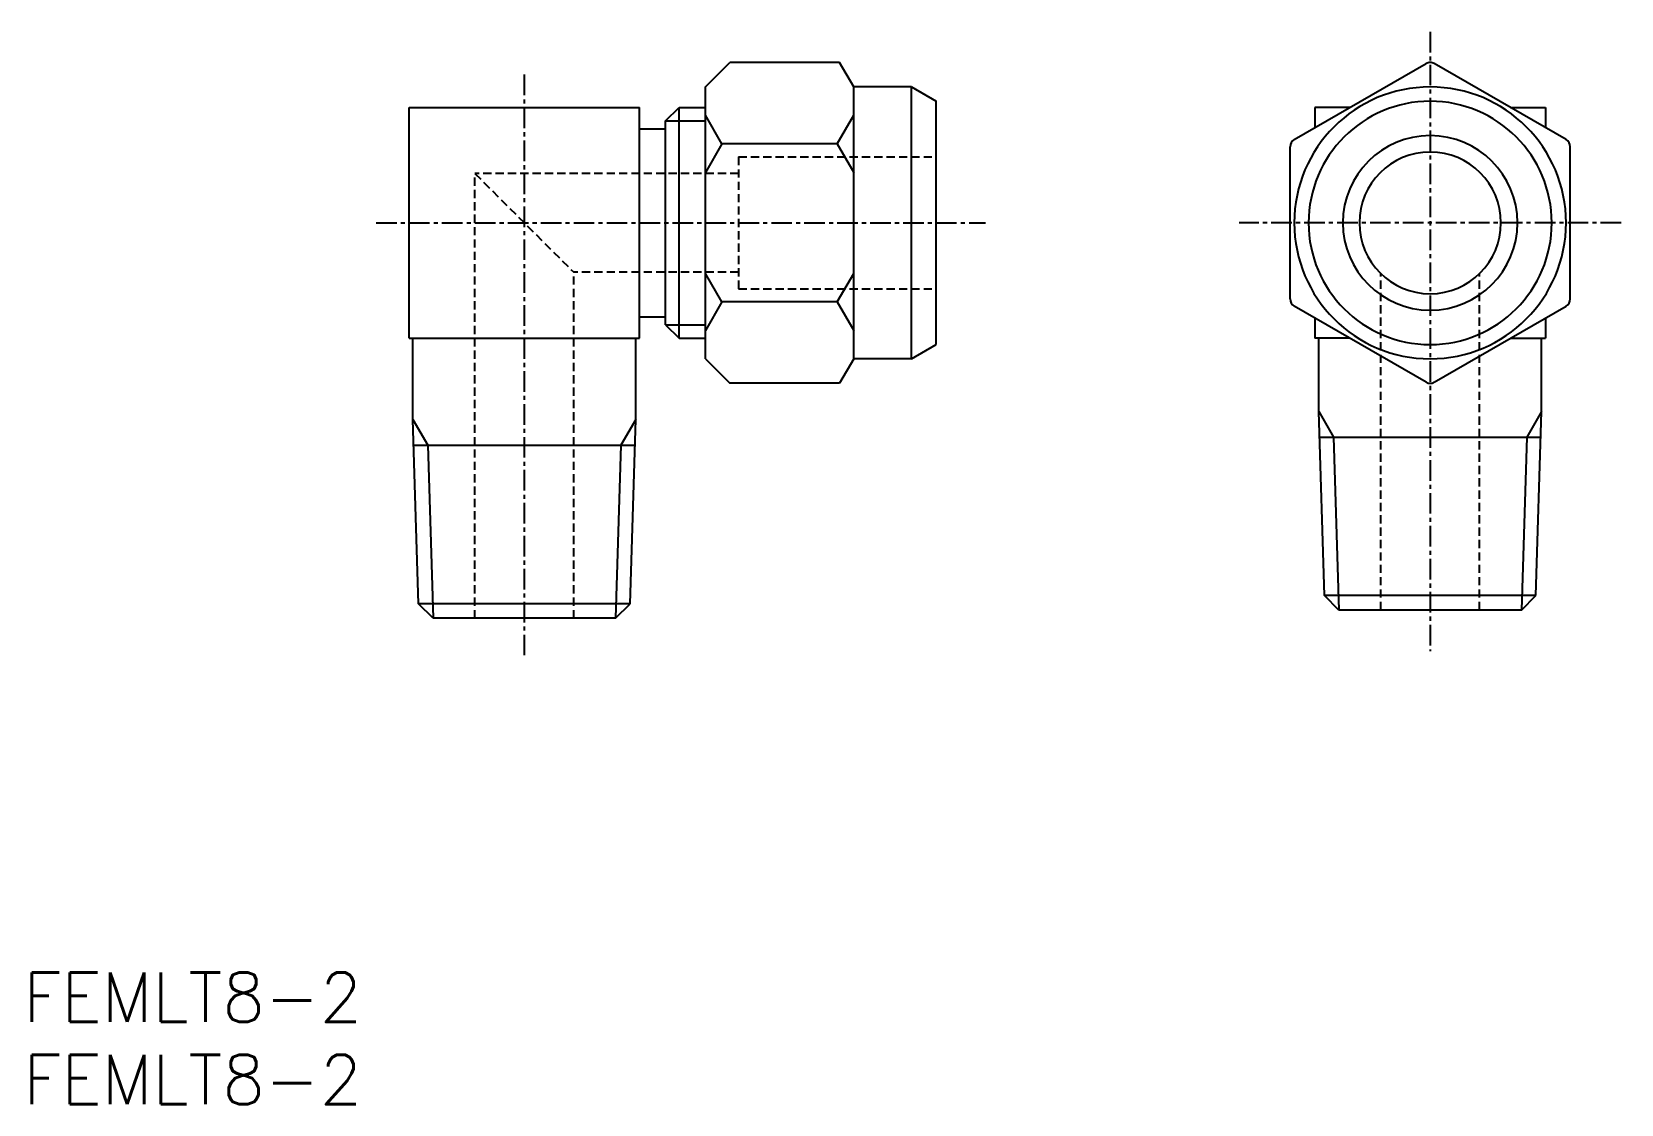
# Model space of a CAD drawing. Extents: x 0.5 to 97, y 0 to 65.1.
import ezdxf

# ---------------------------------------------------------------- set-up
doc = ezdxf.new("R2010")
doc.units = 0
doc.linetypes.add('CENTER', pattern=[2, 1.25, -0.25, 0.25, -0.25])
doc.linetypes.add('DASHED', pattern=[0.75, 0.5, -0.25])
doc.layers.get('0').update_dxf_attribs({"linetype": 'CONTINUOUS'})
doc.layers.add('CENTER', color=1, linetype='CENTER')
doc.styles.get("Standard").update_dxf_attribs({"font": 'txt.shx'})

# ---------------------------------------------------------------- blocks, each defined once
blk = doc.blocks.new('*U7')
at = {"color": 7, "linetype": 'CONTINUOUS'}
blk.add_text('FEMLT8-2', height=3, dxfattribs=at).set_placement((0, 0))
blk = doc.blocks.new('*U8')
at = {"color": 7, "linetype": 'CONTINUOUS'}
blk.add_text('FEMLT8-2', height=3, dxfattribs=at).set_placement((0, 5))

msp = doc.modelspace()

# ---------------------------------------------------------------- linework, layer by layer
at = {"color": 7, "linetype": 'CONTINUOUS'}
for p, q in [((41.42, 61.75), (42.907, 63.238)), ((49.561, 63.238), (42.907, 63.238)), ((50.42, 61.75), (49.561, 63.238)), ((77.17, 58.552), (85.17, 63.171)), ((93.67, 58.552), (85.67, 63.171)), ((41.42, 45.25), (41.42, 61.75)), ((50.42, 45.25), (50.42, 61.75)), ((53.92, 61.75), (50.42, 61.75)), ((53.92, 45.25), (53.92, 61.75)), ((53.92, 61.75), (55.42, 60.884)), ((55.42, 46.116), (55.42, 60.884)), ((23.42, 60.5), (37.42, 60.5)), ((23.42, 46.5), (23.42, 60.5)), ((37.42, 46.5), (37.42, 60.5)), ((39, 59.688), (39.812, 60.5)), ((39.812, 46.5), (39.812, 60.5)), ((39.812, 60.5), (41.42, 60.5)), ((42.42, 58.3), (41.42, 60.032)), ((49.42, 58.3), (50.42, 60.032)), ((78.42, 60.5), (78.42, 59.274)), ((80.544, 60.5), (78.42, 60.5)), ((90.295, 60.5), (92.42, 60.5)), ((92.42, 60.5), (92.42, 59.274)), ((37.42, 59.2), (39, 59.2)), ((39, 47.312), (39, 59.688)), ((42.42, 58.3), (41.42, 56.568)), ((49.42, 58.3), (42.42, 58.3)), ((49.42, 58.3), (50.42, 56.568)), ((76.92, 48.881), (76.92, 58.119)), ((93.92, 48.881), (93.92, 58.119)), ((42.42, 48.7), (41.42, 50.432)), ((49.42, 48.7), (50.42, 50.432)), ((42.42, 48.7), (41.42, 46.968)), ((49.42, 48.7), (42.42, 48.7)), ((49.42, 48.7), (50.42, 46.968)), ((85.17, 43.829), (77.17, 48.448)), ((85.67, 43.829), (93.67, 48.448)), ((37.42, 47.8), (39, 47.8)), ((39, 47.312), (39.812, 46.5)), ((78.42, 47.726), (78.42, 46.5)), ((92.42, 47.726), (92.42, 46.5)), ((23.42, 46.5), (37.42, 46.5)), ((23.652, 41.558), (23.652, 46.5)), ((37.187, 41.558), (37.187, 46.5)), ((39.812, 46.5), (41.42, 46.5)), ((80.544, 46.5), (78.42, 46.5)), ((78.652, 42.058), (78.652, 46.5)), ((90.295, 46.5), (92.42, 46.5)), ((92.187, 42.058), (92.187, 46.5)), ((53.92, 45.25), (55.42, 46.116)), ((41.42, 45.25), (42.907, 43.762)), ((50.42, 45.25), (49.561, 43.762)), ((53.92, 45.25), (50.42, 45.25)), ((49.561, 43.762), (42.907, 43.762)), ((24.002, 30.378), (23.652, 41.558)), ((36.838, 30.378), (37.187, 41.558)), ((79.002, 30.878), (78.652, 42.058)), ((91.838, 30.878), (92.187, 42.058)), ((23.701, 40), (37.138, 40)), ((78.701, 40.5), (92.138, 40.5)), ((36.838, 30.378), (24.002, 30.378)), ((24.88, 29.5), (24.002, 30.378)), ((35.959, 29.5), (36.838, 30.378)), ((91.838, 30.878), (79.002, 30.878)), ((79.88, 30), (79.002, 30.878)), ((90.959, 30), (79.88, 30)), ((90.959, 30), (91.838, 30.878)), ((35.959, 29.5), (24.88, 29.5))]:
    msp.add_line(p, q, dxfattribs=at)
at = {"color": 3, "linetype": 'CONTINUOUS'}
for p, q in [((39, 59.688), (41.42, 59.688)), ((39, 47.312), (41.42, 47.312)), ((23.652, 41.558), (24.552, 40)), ((37.187, 41.558), (36.287, 40)), ((78.652, 42.058), (79.552, 40.5)), ((92.187, 42.058), (91.287, 40.5)), ((24.552, 40), (24.88, 29.5)), ((36.287, 40), (35.959, 29.5)), ((79.552, 40.5), (79.88, 30)), ((91.287, 40.5), (90.959, 30))]:
    msp.add_line(p, q, dxfattribs=at)
at = {"color": 3, "linetype": 'DASHED'}
for p, q in [((43.42, 57.5), (43.42, 49.5)), ((43.42, 57.5), (55.42, 57.5)), ((43.42, 56.5), (27.42, 56.5)), ((27.42, 29.5), (27.42, 56.5)), ((27.42, 56.5), (33.42, 50.5)), ((43.42, 50.5), (33.42, 50.5)), ((33.42, 29.5), (33.42, 50.5)), ((82.42, 30), (82.42, 50.419)), ((88.42, 30), (88.42, 50.419)), ((43.42, 49.5), (55.42, 49.5))]:
    msp.add_line(p, q, dxfattribs=at)
at = {"color": 7, "linetype": 'CONTINUOUS'}
for centre, radius, start, end in [((85.42, 62.738), 0.5, 90, 120), ((85.42, 62.738), 0.5, 60, 90), ((85.42, 53.5), 8.25, 90, 270), ((85.42, 53.5), 7.384, 90, 270), ((85.42, 53.5), 8.25, 270, 90), ((85.42, 53.5), 7.384, 270, 90), ((77.42, 58.119), 0.5, 120, 180), ((85.42, 53.5), 5.3, 90, 270), ((85.42, 53.5), 5.3, 270, 90), ((93.42, 58.119), 0.5, 0, 60), ((85.42, 53.5), 4.3, 90, 270), ((85.42, 53.5), 4.3, 270, 90), ((77.42, 48.881), 0.5, 180, 240), ((93.42, 48.881), 0.5, 300, 0), ((85.42, 44.262), 0.5, 240, 270), ((85.42, 44.262), 0.5, 270, 300)]:
    msp.add_arc(centre, radius, start, end, dxfattribs=at)
at = {"layer": 'CENTER', "color": 1, "linetype": 'CENTER'}
for p, q in [((85.42, 65.1), (85.42, 27.5)), ((30.42, 62.5), (30.42, 27)), ((21.42, 53.5), (58.42, 53.5)), ((97.02, 53.5), (73.82, 53.5))]:
    msp.add_line(p, q, dxfattribs=at)

# ---------------------------------------------------------------- block references
at = {"color": 7, "linetype": 'CONTINUOUS'}
for name in ['*U8', '*U7']:
    msp.add_blockref(name, (0, 0), dxfattribs=at)

doc.saveas('drawing.dxf')
